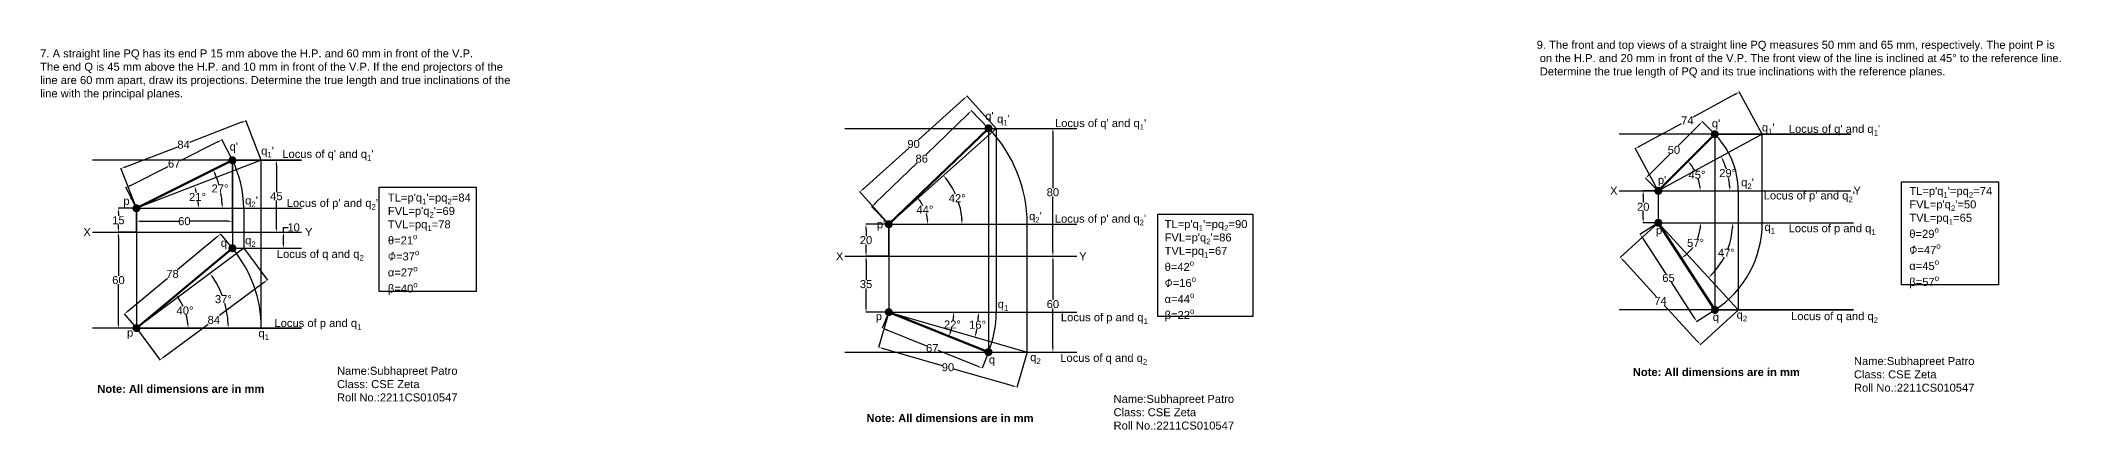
# Model space of a CAD drawing. Header units: millimetres. Extents: x 214 to 4834, y 182 to 516.
# Drawn here: x 2628 to 3890, y 247 to 491 of the extents above; entities that cross this region are included whole.
import ezdxf

# ---------------------------------------------------------------- set-up
doc = ezdxf.new("R2010")
doc.units = ezdxf.units.MM
doc.header["$MEASUREMENT"] = 0
doc.styles.get("Standard").update_dxf_attribs({"font": 'arial.ttf'})
doc.dimstyles.get("Standard").update_dxf_attribs({"dimtxt": 5, "dimasz": 3, "dimexe": 0.18, "dimexo": 0.0625, "dimgap": 0.09, "dimtad": 0, "dimtih": 1, "dimtoh": 1, "dimdec": 0, "dimzin": 0, "dimdsep": 46, "dimtxsty": 'Standard', "dimcen": 0.09, "dimadec": 0, "dimazin": 0, "dimtfac": 1, "dimtdec": 0, "dimtofl": 0, "dimtmove": 0, "dimatfit": 3, "dimfxl": 1, "dimtolj": 1, "dimtzin": 0, "dimarcsym": 0})

# ---------------------------------------------------------------- blocks, each defined once
blk = doc.blocks.new('*D52')
at = {"color": 0, "lineweight": -2, "transparency": 16777216}
for start, end in [(24.9677, 34.4746), (5.3201, 14.985)]:
    blk.add_arc((2687.5, 310.7), 32.3, start, end, dxfattribs=at)
at = {"color": 0, "transparency": 16777216}
for points in [[(2713.8, 328.7), (2714.6, 329.3), (2712.3, 331.4)], [(2720.2, 313.7), (2719.2, 313.7), (2719.8, 310.7)]]:
    blk.add_solid(points, dxfattribs=at)
at = {"layer": 'Defpoints', "color": 0, "transparency": 16777216}
for p in [(2747.5, 360.7), (2719, 318.1), (2660.1, 310.7), (2687.5, 310.7), (2790.7, 310.7)]:
    blk.add_point(p, dxfattribs=at)
at = {"color": 0, "transparency": 16777216, "insert": (2717.9, 321.7), "char_height": 5, "attachment_point": 5}
blk.add_mtext('\\A1;40°', dxfattribs=at)
blk = doc.blocks.new('*D53')
at = {"color": 0, "lineweight": -2, "transparency": 16777216}
for start, end in [(21.1534, 33.6948), (2.9973, 15.5837)]:
    blk.add_arc((2687.5, 310.7), 57.4, start, end, dxfattribs=at)
at = {"color": 0, "transparency": 16777216}
for points in [[(2734.8, 342.3), (2735.6, 342.8), (2733.5, 345)], [(2745.3, 313.7), (2744.3, 313.7), (2744.9, 310.7)]]:
    blk.add_solid(points, dxfattribs=at)
at = {"layer": 'Defpoints', "color": 0, "transparency": 16777216}
for p in [(2754.6, 360.7), (2743.6, 322.9), (2660.1, 310.7), (2687.5, 310.7), (2790.7, 310.7)]:
    blk.add_point(p, dxfattribs=at)
at = {"color": 0, "transparency": 16777216, "insert": (2741.9, 328.8), "char_height": 5, "attachment_point": 5}
blk.add_mtext('\\A1;37°', dxfattribs=at)
blk = doc.blocks.new('*D54')
at = {"color": 0, "lineweight": -2, "transparency": 16777216}
for p, q in [((2738.4, 427.3), (2714.8, 415.4)), ((2747.5, 415.8), (2741, 428.8)), ((2683.8, 400), (2707.4, 411.8)), ((2687.5, 385.8), (2681, 398.8))]:
    blk.add_line(p, q, dxfattribs=at)
at = {"color": 0, "transparency": 16777216}
for points in [[(2738.2, 427.7), (2738.6, 426.8), (2741.1, 428.6)], [(2683.5, 400.4), (2684, 399.5), (2681.1, 398.6)]]:
    blk.add_solid(points, dxfattribs=at)
at = {"layer": 'Defpoints', "color": 0, "transparency": 16777216}
for p in [(2741.1, 428.6), (2747.5, 415.7), (2687.5, 385.7)]:
    blk.add_point(p, dxfattribs=at)
at = {"color": 0, "transparency": 16777216, "insert": (2711.1, 413.6), "char_height": 5, "attachment_point": 5}
blk.add_mtext('\\A1;67', dxfattribs=at)
blk = doc.blocks.new('*D55')
at = {"color": 0, "lineweight": -2, "transparency": 16777216}
for p, q in [((2753.3, 439.5), (2720.7, 426.9)), ((2765.6, 415.8), (2756, 440.7)), ((2680.8, 411.6), (2713.4, 424.1)), ((2687.5, 385.8), (2677.9, 410.7))]:
    blk.add_line(p, q, dxfattribs=at)
at = {"color": 0, "transparency": 16777216}
for points in [[(2753.1, 439.9), (2753.5, 439), (2756.1, 440.5)], [(2680.6, 412.1), (2681, 411.2), (2678, 410.5)]]:
    blk.add_solid(points, dxfattribs=at)
at = {"layer": 'Defpoints', "color": 0, "transparency": 16777216}
for p in [(2756.1, 440.5), (2765.6, 415.7), (2687.5, 385.7)]:
    blk.add_point(p, dxfattribs=at)
at = {"color": 0, "transparency": 16777216, "insert": (2717, 425.5), "char_height": 5, "attachment_point": 5}
blk.add_mtext('\\A1;84', dxfattribs=at)
blk = doc.blocks.new('*D56')
at = {"color": 0, "lineweight": -2, "transparency": 16777216}
for p, q in [((2737.8, 367.7), (2713.3, 347.2)), ((2747.5, 360.8), (2740, 369.7)), ((2682.4, 321.5), (2706.9, 341.9)), ((2687.5, 310.8), (2680, 319.7))]:
    blk.add_line(p, q, dxfattribs=at)
at = {"color": 0, "transparency": 16777216}
for points in [[(2737.5, 368), (2738.1, 367.3), (2740.1, 369.6)], [(2682.1, 321.9), (2682.7, 321.1), (2680.1, 319.6)]]:
    blk.add_solid(points, dxfattribs=at)
at = {"layer": 'Defpoints', "color": 0, "transparency": 16777216}
for p in [(2740.1, 369.6), (2747.5, 360.7), (2687.5, 310.7)]:
    blk.add_point(p, dxfattribs=at)
at = {"color": 0, "transparency": 16777216, "insert": (2710.1, 344.6), "char_height": 5, "attachment_point": 5}
blk.add_mtext('\\A1;78', dxfattribs=at)
blk = doc.blocks.new('*D57')
at = {"color": 0, "lineweight": -2, "transparency": 16777216}
for p, q in [((2754.6, 360.7), (2769.5, 340.7)), ((2767, 339), (2739.4, 318.5)), ((2687.5, 310.7), (2702.4, 290.7)), ((2704.7, 292.7), (2732.3, 313.2))]:
    blk.add_line(p, q, dxfattribs=at)
at = {"color": 0, "transparency": 16777216}
for points in [[(2766.7, 339.4), (2767.3, 338.6), (2769.4, 340.8)], [(2704.4, 293.1), (2705, 292.3), (2702.3, 290.9)]]:
    blk.add_solid(points, dxfattribs=at)
at = {"layer": 'Defpoints', "color": 0, "transparency": 16777216}
for p in [(2754.6, 360.7), (2769.4, 340.8), (2687.5, 310.7)]:
    blk.add_point(p, dxfattribs=at)
at = {"color": 0, "transparency": 16777216, "insert": (2735.9, 315.8), "char_height": 5, "attachment_point": 5}
blk.add_mtext('\\A1;84', dxfattribs=at)
blk = doc.blocks.new('*D58')
at = {"color": 0, "lineweight": -2, "transparency": 16777216}
for p, q in [((2687.4, 370.7), (2676.1, 370.7)), ((2676.3, 367.7), (2676.3, 343.4)), ((2676.3, 313.7), (2676.3, 338.1)), ((2687.4, 310.7), (2676.1, 310.7))]:
    blk.add_line(p, q, dxfattribs=at)
at = {"color": 0, "transparency": 16777216}
for points in [[(2676.8, 367.7), (2675.8, 367.7), (2676.3, 370.7)], [(2676.8, 313.7), (2675.8, 313.7), (2676.3, 310.7)]]:
    blk.add_solid(points, dxfattribs=at)
at = {"layer": 'Defpoints', "color": 0, "transparency": 16777216}
for p in [(2676.3, 370.7), (2687.5, 370.7), (2687.5, 310.7)]:
    blk.add_point(p, dxfattribs=at)
at = {"color": 0, "transparency": 16777216, "insert": (2676.3, 340.7), "char_height": 5, "attachment_point": 5}
blk.add_mtext('\\A1;60', dxfattribs=at)
blk = doc.blocks.new('*D59')
at = {"color": 0, "lineweight": -2, "transparency": 16777216}
for p, q in [((2747.6, 415.7), (2775.2, 415.7)), ((2775, 412.7), (2775, 395.8)), ((2775, 373.7), (2775, 390.6)), ((2747.6, 370.7), (2775.2, 370.7))]:
    blk.add_line(p, q, dxfattribs=at)
at = {"color": 0, "transparency": 16777216}
for points in [[(2774.5, 412.7), (2775.5, 412.7), (2775, 415.7)], [(2774.5, 373.7), (2775.5, 373.7), (2775, 370.7)]]:
    blk.add_solid(points, dxfattribs=at)
at = {"layer": 'Defpoints', "color": 0, "transparency": 16777216}
for p in [(2747.5, 415.7), (2775, 415.7), (2747.5, 370.7)]:
    blk.add_point(p, dxfattribs=at)
at = {"color": 0, "transparency": 16777216, "insert": (2775, 393.2), "char_height": 5, "attachment_point": 5}
blk.add_mtext('\\A1;45', dxfattribs=at)
blk = doc.blocks.new('*D60')
at = {"color": 0, "lineweight": -2, "transparency": 16777216}
for p, q in [((3157.8, 320.6), (3153.7, 310.6)), ((3156.6, 309.6), (3181.2, 299.7)), ((3213.2, 286.8), (3188.6, 296.8)), ((3220, 295.6), (3216, 285.6))]:
    blk.add_line(p, q, dxfattribs=at)
at = {"color": 0, "transparency": 16777216}
for points in [[(3156.8, 310.1), (3156.4, 309.1), (3153.8, 310.7)], [(3213.4, 287.3), (3213.1, 286.4), (3216, 285.7)]]:
    blk.add_solid(points, dxfattribs=at)
at = {"layer": 'Defpoints', "color": 0, "transparency": 16777216}
for p in [(3157.8, 320.7), (3220, 295.7), (3216, 285.7)]:
    blk.add_point(p, dxfattribs=at)
at = {"color": 0, "transparency": 16777216, "insert": (3184.9, 298.2), "char_height": 5, "attachment_point": 5}
blk.add_mtext('\\A1;67', dxfattribs=at)
blk = doc.blocks.new('*D61')
at = {"color": 0, "lineweight": -2, "transparency": 16777216}
for p, q in [((3157.8, 320.6), (3151.4, 298.5)), ((3154.3, 297.9), (3191, 287.3)), ((3244.2, 295.6), (3237.8, 273.5)), ((3235, 274.5), (3198.3, 285.1))]:
    blk.add_line(p, q, dxfattribs=at)
at = {"color": 0, "transparency": 16777216}
for points in [[(3154.4, 298.3), (3154.2, 297.4), (3151.4, 298.7)], [(3235.1, 275), (3234.9, 274.1), (3237.9, 273.7)]]:
    blk.add_solid(points, dxfattribs=at)
at = {"layer": 'Defpoints', "color": 0, "transparency": 16777216}
for p in [(3157.8, 320.7), (3244.2, 295.7), (3237.9, 273.7)]:
    blk.add_point(p, dxfattribs=at)
at = {"color": 0, "transparency": 16777216, "insert": (3194.7, 286.2), "char_height": 5, "attachment_point": 5}
blk.add_mtext('\\A1;90', dxfattribs=at)
blk = doc.blocks.new('*D62')
at = {"color": 0, "lineweight": -2, "transparency": 16777216}
for p, q in [((3157.7, 375.7), (3143.3, 375.7)), ((3143.5, 372.7), (3143.5, 368.3)), ((3157.7, 355.7), (3143.3, 355.7)), ((3143.5, 358.7), (3143.5, 363))]:
    blk.add_line(p, q, dxfattribs=at)
at = {"color": 0, "transparency": 16777216}
for points in [[(3143, 372.7), (3144, 372.7), (3143.5, 375.7)], [(3143, 358.7), (3144, 358.7), (3143.5, 355.7)]]:
    blk.add_solid(points, dxfattribs=at)
at = {"layer": 'Defpoints', "color": 0, "transparency": 16777216}
for p in [(3157.8, 375.7), (3143.5, 355.7), (3157.8, 355.7)]:
    blk.add_point(p, dxfattribs=at)
at = {"color": 0, "transparency": 16777216, "insert": (3143.5, 365.7), "char_height": 5, "attachment_point": 5}
blk.add_mtext('\\A1;20', dxfattribs=at)
blk = doc.blocks.new('*D63')
at = {"color": 0, "lineweight": -2, "transparency": 16777216}
for p, q in [((3157.7, 355.7), (3143.3, 355.7)), ((3143.5, 352.7), (3143.5, 340.8)), ((3143.5, 323.7), (3143.5, 335.5)), ((3157.7, 320.7), (3143.3, 320.7))]:
    blk.add_line(p, q, dxfattribs=at)
at = {"color": 0, "transparency": 16777216}
for points in [[(3143, 352.7), (3144, 352.7), (3143.5, 355.7)], [(3143, 323.7), (3144, 323.7), (3143.5, 320.7)]]:
    blk.add_solid(points, dxfattribs=at)
at = {"layer": 'Defpoints', "color": 0, "transparency": 16777216}
for p in [(3157.8, 355.7), (3143.5, 320.7), (3157.8, 320.7)]:
    blk.add_point(p, dxfattribs=at)
at = {"color": 0, "transparency": 16777216, "insert": (3143.5, 338.2), "char_height": 5, "attachment_point": 5}
blk.add_mtext('\\A1;35', dxfattribs=at)
blk = doc.blocks.new('*D64')
at = {"color": 0, "lineweight": -2, "transparency": 16777216}
for p, q in [((3224.9, 435.7), (3260.5, 435.7)), ((3260.3, 432.7), (3260.3, 398.3)), ((3260.3, 358.7), (3260.3, 393)), ((3224.9, 355.7), (3260.5, 355.7))]:
    blk.add_line(p, q, dxfattribs=at)
at = {"color": 0, "transparency": 16777216}
for points in [[(3259.8, 432.7), (3260.8, 432.7), (3260.3, 435.7)], [(3259.8, 358.7), (3260.8, 358.7), (3260.3, 355.7)]]:
    blk.add_solid(points, dxfattribs=at)
at = {"layer": 'Defpoints', "color": 0, "transparency": 16777216}
for p in [(3224.9, 435.7), (3224.9, 355.7), (3260.3, 355.7)]:
    blk.add_point(p, dxfattribs=at)
at = {"color": 0, "transparency": 16777216, "insert": (3260.3, 395.7), "char_height": 5, "attachment_point": 5}
blk.add_mtext('\\A1;80', dxfattribs=at)
blk = doc.blocks.new('*D65')
at = {"color": 0, "lineweight": -2, "transparency": 16777216}
for p, q in [((3224.9, 355.7), (3260.5, 355.7)), ((3260.3, 352.7), (3260.3, 328.3)), ((3260.3, 298.7), (3260.3, 323)), ((3224.9, 295.7), (3260.5, 295.7))]:
    blk.add_line(p, q, dxfattribs=at)
at = {"color": 0, "transparency": 16777216}
for points in [[(3259.8, 352.7), (3260.8, 352.7), (3260.3, 355.7)], [(3259.8, 298.7), (3260.8, 298.7), (3260.3, 295.7)]]:
    blk.add_solid(points, dxfattribs=at)
at = {"layer": 'Defpoints', "color": 0, "transparency": 16777216}
for p in [(3224.9, 355.7), (3224.9, 295.7), (3260.3, 295.7)]:
    blk.add_point(p, dxfattribs=at)
at = {"color": 0, "transparency": 16777216, "insert": (3260.3, 325.7), "char_height": 5, "attachment_point": 5}
blk.add_mtext('\\A1;60', dxfattribs=at)
blk = doc.blocks.new('*D66')
at = {"color": 0, "lineweight": -2, "transparency": 16777216}
for start, end in [(28.7447, 36.8575), (7.0884, 15.5113)]:
    blk.add_arc((3157.8, 375.7), 24.3, start, end, dxfattribs=at)
at = {"color": 0, "transparency": 16777216}
for points in [[(3176.8, 389.9), (3177.6, 390.6), (3175.3, 392.5)], [(3182.4, 378.7), (3181.4, 378.6), (3182, 375.7)]]:
    blk.add_solid(points, dxfattribs=at)
at = {"layer": 'Defpoints', "color": 0, "transparency": 16777216}
for p in [(3220, 435.7), (3181.3, 381.8), (3157.8, 375.7), (3157.8, 375.7), (3275.2, 375.7)]:
    blk.add_point(p, dxfattribs=at)
at = {"color": 0, "transparency": 16777216, "insert": (3180.3, 384.8), "char_height": 5, "attachment_point": 5}
blk.add_mtext('\\A1;44°', dxfattribs=at)
blk = doc.blocks.new('*D67')
at = {"color": 0, "lineweight": -2, "transparency": 16777216}
for start, end in [(24.4374, 38.0499), (3.7605, 17.4543)]:
    blk.add_arc((3157.8, 375.7), 45.7, start, end, dxfattribs=at)
at = {"color": 0, "transparency": 16777216}
for points in [[(3193.4, 403.5), (3194.2, 404.2), (3191.9, 406.2)], [(3203.9, 378.7), (3202.9, 378.7), (3203.5, 375.7)]]:
    blk.add_solid(points, dxfattribs=at)
at = {"layer": 'Defpoints', "color": 0, "transparency": 16777216}
for p in [(3224.9, 435.7), (3202.2, 386.7), (3157.8, 375.7), (3157.8, 375.7), (3275.2, 375.7)]:
    blk.add_point(p, dxfattribs=at)
at = {"color": 0, "transparency": 16777216, "insert": (3200.5, 392), "char_height": 5, "attachment_point": 5}
blk.add_mtext('\\A1;42°', dxfattribs=at)
blk = doc.blocks.new('*D68')
at = {"color": 0, "lineweight": -2, "transparency": 16777216}
for start, end in [(352.7853, 355.7551), (342.3641, 345.2863)]:
    blk.add_arc((3157.8, 320.7), 40.5, start, end, dxfattribs=at)
at = {"color": 0, "transparency": 16777216}
for points in [[(3197.7, 317.7), (3198.7, 317.7), (3198.3, 320.7)], [(3196.8, 308.2), (3195.9, 308.6), (3195.4, 305.6)]]:
    blk.add_solid(points, dxfattribs=at)
at = {"layer": 'Defpoints', "color": 0, "transparency": 16777216}
for p in [(3157.8, 320.7), (3157.8, 320.7), (3275.2, 320.7), (3197, 310.5), (3220, 295.7)]:
    blk.add_point(p, dxfattribs=at)
at = {"color": 0, "transparency": 16777216, "insert": (3197.5, 313), "char_height": 5, "attachment_point": 5}
blk.add_mtext('\\A1;22°', dxfattribs=at)
blk = doc.blocks.new('*D69')
at = {"color": 0, "lineweight": -2, "transparency": 16777216}
for start, end in [(354.6599, 356.9293), (346.9431, 349.194)]:
    blk.add_arc((3157.8, 320.7), 56, start, end, dxfattribs=at)
at = {"color": 0, "transparency": 16777216}
for points in [[(3213.2, 317.7), (3214.2, 317.7), (3213.8, 320.7)], [(3212.8, 307.9), (3211.8, 308.2), (3211.6, 305.1)]]:
    blk.add_solid(points, dxfattribs=at)
at = {"layer": 'Defpoints', "color": 0, "transparency": 16777216}
for p in [(3157.8, 320.7), (3157.8, 320.7), (3275.2, 320.7), (3212.8, 310.2), (3244.2, 295.7)]:
    blk.add_point(p, dxfattribs=at)
at = {"color": 0, "transparency": 16777216, "insert": (3213.2, 312.8), "char_height": 5, "attachment_point": 5}
blk.add_mtext('\\A1;16°', dxfattribs=at)
blk = doc.blocks.new('*D70')
at = {"color": 0, "lineweight": -2, "transparency": 16777216}
for p, q in [((3664, 437.7), (3651.1, 424.8)), ((3673.9, 432), (3666, 440)), ((3632.9, 406.6), (3645.8, 419.5)), ((3638.6, 396.7), (3630.6, 404.6))]:
    blk.add_line(p, q, dxfattribs=at)
at = {"color": 0, "transparency": 16777216}
for points in [[(3663.6, 438.1), (3664.3, 437.4), (3666.1, 439.9)], [(3632.5, 407), (3633.2, 406.3), (3630.8, 404.5)]]:
    blk.add_solid(points, dxfattribs=at)
at = {"layer": 'Defpoints', "color": 0, "transparency": 16777216}
for p in [(3666.1, 439.9), (3674, 432), (3638.6, 396.6)]:
    blk.add_point(p, dxfattribs=at)
at = {"color": 0, "transparency": 16777216, "insert": (3648.4, 422.2), "char_height": 5, "attachment_point": 5}
blk.add_mtext('\\A1;50', dxfattribs=at)
blk = doc.blocks.new('*D71')
at = {"color": 0, "lineweight": -2, "transparency": 16777216}
for p, q in [((3686.6, 457), (3660.4, 442.7)), ((3703.6, 432), (3689.2, 458.6)), ((3626.9, 424.5), (3653.1, 438.7)), ((3638.6, 396.7), (3624.2, 423.2))]:
    blk.add_line(p, q, dxfattribs=at)
at = {"color": 0, "transparency": 16777216}
for points in [[(3686.4, 457.4), (3686.9, 456.5), (3689.3, 458.4)], [(3626.7, 424.9), (3627.1, 424), (3624.3, 423)]]:
    blk.add_solid(points, dxfattribs=at)
at = {"layer": 'Defpoints', "color": 0, "transparency": 16777216}
for p in [(3689.3, 458.4), (3703.6, 432), (3638.6, 396.6)]:
    blk.add_point(p, dxfattribs=at)
at = {"color": 0, "transparency": 16777216, "insert": (3656.8, 440.7), "char_height": 5, "attachment_point": 5}
blk.add_mtext('\\A1;74', dxfattribs=at)
blk = doc.blocks.new('*D72')
at = {"color": 0, "lineweight": -2, "transparency": 16777216}
for p, q in [((3638.6, 376.6), (3627.2, 369.2)), ((3629, 366.8), (3643.3, 344.7)), ((3661.1, 317.3), (3646.8, 339.4)), ((3673.9, 322), (3662.6, 314.7))]:
    blk.add_line(p, q, dxfattribs=at)
at = {"color": 0, "transparency": 16777216}
for points in [[(3629.4, 367.1), (3628.6, 366.5), (3627.4, 369.3)], [(3661.5, 317.6), (3660.7, 317), (3662.7, 314.8)]]:
    blk.add_solid(points, dxfattribs=at)
at = {"layer": 'Defpoints', "color": 0, "transparency": 16777216}
for p in [(3638.6, 376.6), (3674, 322.1), (3662.7, 314.8)]:
    blk.add_point(p, dxfattribs=at)
at = {"color": 0, "transparency": 16777216, "insert": (3645, 342.1), "char_height": 5, "attachment_point": 5}
blk.add_mtext('\\A1;65', dxfattribs=at)
blk = doc.blocks.new('*D73')
at = {"color": 0, "lineweight": -2, "transparency": 16777216}
for p, q in [((3638.6, 376.6), (3614.9, 354.8)), ((3617, 352.7), (3637.6, 330.3)), ((3663, 302.6), (3642.4, 325.1)), ((3688.6, 322), (3664.9, 300.3))]:
    blk.add_line(p, q, dxfattribs=at)
at = {"color": 0, "transparency": 16777216}
for points in [[(3617.4, 353.1), (3616.6, 352.4), (3615, 354.9)], [(3663.3, 303), (3662.6, 302.3), (3665, 300.4)]]:
    blk.add_solid(points, dxfattribs=at)
at = {"layer": 'Defpoints', "color": 0, "transparency": 16777216}
for p in [(3638.6, 376.6), (3688.6, 322.1), (3665, 300.4)]:
    blk.add_point(p, dxfattribs=at)
at = {"color": 0, "transparency": 16777216, "insert": (3640, 327.7), "char_height": 5, "attachment_point": 5}
blk.add_mtext('\\A1;74', dxfattribs=at)
blk = doc.blocks.new('*D74')
at = {"color": 0, "lineweight": -2, "transparency": 16777216}
for p, q in [((3638.6, 396.6), (3629, 396.6)), ((3629.2, 393.6), (3629.2, 389.3)), ((3629.2, 379.6), (3629.2, 384)), ((3638.6, 376.6), (3629, 376.6))]:
    blk.add_line(p, q, dxfattribs=at)
at = {"color": 0, "transparency": 16777216}
for points in [[(3628.7, 393.6), (3629.7, 393.6), (3629.2, 396.6)], [(3628.7, 379.6), (3629.7, 379.6), (3629.2, 376.6)]]:
    blk.add_solid(points, dxfattribs=at)
at = {"layer": 'Defpoints', "color": 0, "transparency": 16777216}
for p in [(3638.6, 396.6), (3629.2, 376.6), (3638.6, 376.6)]:
    blk.add_point(p, dxfattribs=at)
at = {"color": 0, "transparency": 16777216, "insert": (3629.2, 386.6), "char_height": 5, "attachment_point": 5}
blk.add_mtext('\\A1;20', dxfattribs=at)
blk = doc.blocks.new('*D75')
at = {"color": 0, "lineweight": -2, "transparency": 16777216}
for start, end in [(28.9109, 38.4173), (6.5827, 16.3747)]:
    blk.add_arc((3638.6, 396.6), 26.1, start, end, dxfattribs=at)
at = {"color": 0, "transparency": 16777216}
for points in [[(3658.7, 412.5), (3659.5, 413.2), (3657.1, 415.1)], [(3665.1, 399.7), (3664.1, 399.6), (3664.8, 396.6)]]:
    blk.add_solid(points, dxfattribs=at)
at = {"layer": 'Defpoints', "color": 0, "transparency": 16777216}
for p in [(3674, 432), (3614.2, 396.6), (3638.6, 396.6), (3663.9, 403.4), (3759, 396.6)]:
    blk.add_point(p, dxfattribs=at)
at = {"color": 0, "transparency": 16777216, "insert": (3662.8, 406.6), "char_height": 5, "attachment_point": 5}
blk.add_mtext('\\A1;45°', dxfattribs=at)
blk = doc.blocks.new('*D76')
at = {"color": 0, "lineweight": -2, "transparency": 16777216}
for start, end in [(17.7932, 24.7008), (3.8422, 10.8041)]:
    blk.add_arc((3638.6, 396.6), 44.7, start, end, dxfattribs=at)
at = {"color": 0, "transparency": 16777216}
for points in [[(3678.8, 415.1), (3679.7, 415.5), (3677.9, 418)], [(3683.8, 399.6), (3682.8, 399.6), (3683.4, 396.6)]]:
    blk.add_solid(points, dxfattribs=at)
at = {"layer": 'Defpoints', "color": 0, "transparency": 16777216}
for p in [(3703.6, 432), (3682.8, 404), (3614.2, 396.6), (3638.6, 396.6), (3759, 396.6)]:
    blk.add_point(p, dxfattribs=at)
at = {"color": 0, "transparency": 16777216, "insert": (3682, 407.7), "char_height": 5, "attachment_point": 5}
blk.add_mtext('\\A1;29°', dxfattribs=at)
blk = doc.blocks.new('*D77')
at = {"color": 0, "lineweight": -2, "transparency": 16777216}
for start, end in [(337.7895, 353.4987), (309.4527, 324.7566)]:
    blk.add_arc((3638.6, 376.6), 26.5, start, end, dxfattribs=at)
at = {"color": 0, "transparency": 16777216}
for points in [[(3664.4, 373.7), (3665.4, 373.6), (3665.1, 376.6)], [(3655.7, 355.8), (3655.1, 356.6), (3653, 354.4)]]:
    blk.add_solid(points, dxfattribs=at)
at = {"layer": 'Defpoints', "color": 0, "transparency": 16777216}
for p in [(3638.6, 376.6), (3638.6, 376.6), (3760.6, 376.6), (3659.5, 360.3), (3674, 322.1)]:
    blk.add_point(p, dxfattribs=at)
at = {"color": 0, "transparency": 16777216, "insert": (3661.9, 364), "char_height": 5, "attachment_point": 5}
blk.add_mtext('\\A1;57°', dxfattribs=at)
blk = doc.blocks.new('*D78')
at = {"color": 0, "lineweight": -2, "transparency": 16777216}
for start, end in [(339.6975, 356.3042), (316.2073, 332.7203)]:
    blk.add_arc((3638.6, 376.6), 46.5, start, end, dxfattribs=at)
at = {"color": 0, "transparency": 16777216}
for points in [[(3684.6, 373.6), (3685.6, 373.6), (3685.2, 376.6)], [(3672.6, 344.1), (3671.9, 344.8), (3670.1, 342.3)]]:
    blk.add_solid(points, dxfattribs=at)
at = {"layer": 'Defpoints', "color": 0, "transparency": 16777216}
for p in [(3638.6, 376.6), (3638.6, 376.6), (3760.6, 376.6), (3678.2, 352.2), (3688.6, 322.1)]:
    blk.add_point(p, dxfattribs=at)
at = {"color": 0, "transparency": 16777216, "insert": (3681.2, 357.9), "char_height": 5, "attachment_point": 5}
blk.add_mtext('\\A1;47°', dxfattribs=at)
blk = doc.blocks.new('*D79')
at = {"color": 0, "lineweight": -2, "transparency": 16777216}
for p, q in [((3207.2, 444.6), (3181, 419.4)), ((3220, 435.7), (3209.3, 446.8)), ((3149.3, 388.8), (3175.5, 414.1)), ((3157.7, 375.7), (3147, 386.8))]:
    blk.add_line(p, q, dxfattribs=at)
at = {"color": 0, "transparency": 16777216}
for points in [[(3206.9, 445), (3207.6, 444.3), (3209.4, 446.7)], [(3149, 389.2), (3149.7, 388.4), (3147.1, 386.7)]]:
    blk.add_solid(points, dxfattribs=at)
at = {"layer": 'Defpoints', "color": 0, "transparency": 16777216}
for p in [(3209.4, 446.7), (3220, 435.7), (3157.8, 375.7)]:
    blk.add_point(p, dxfattribs=at)
at = {"color": 0, "transparency": 16777216, "insert": (3178.3, 416.7), "char_height": 5, "attachment_point": 5}
blk.add_mtext('\\A1;86', dxfattribs=at)
blk = doc.blocks.new('*D80')
at = {"color": 0, "lineweight": -2, "transparency": 16777216}
for p, q in [((3224.8, 435.7), (3206.6, 456.1)), ((3204.5, 453.9), (3176.2, 428.6)), ((3141.9, 397.9), (3170.3, 423.3)), ((3157.7, 375.7), (3139.5, 396.1))]:
    blk.add_line(p, q, dxfattribs=at)
at = {"color": 0, "transparency": 16777216}
for points in [[(3204.2, 454.3), (3204.8, 453.6), (3206.7, 455.9)], [(3141.6, 398.3), (3142.2, 397.6), (3139.7, 395.9)]]:
    blk.add_solid(points, dxfattribs=at)
at = {"layer": 'Defpoints', "color": 0, "transparency": 16777216}
for p in [(3206.7, 455.9), (3224.9, 435.7), (3157.8, 375.7)]:
    blk.add_point(p, dxfattribs=at)
at = {"color": 0, "transparency": 16777216, "insert": (3173.2, 425.9), "char_height": 5, "attachment_point": 5}
blk.add_mtext('\\A1;90', dxfattribs=at)
blk = doc.blocks.new('*D109')
at = {"color": 0, "lineweight": -2, "transparency": 16777216}
for start, end in [(14.4309, 16.5761), (4.4269, 6.6215)]:
    blk.add_arc((2687.5, 385.7), 38.8, start, end, dxfattribs=at)
at = {"color": 0, "transparency": 16777216}
for points in [[(2724.3, 396.6), (2725.2, 397), (2723.8, 399.6)], [(2726.7, 388.7), (2725.7, 388.7), (2726.3, 385.7)]]:
    blk.add_solid(points, dxfattribs=at)
at = {"layer": 'Defpoints', "color": 0, "transparency": 16777216}
for p in [(2765.6, 415.7), (2687.5, 385.7), (2687.5, 385.7), (2726.1, 390.5), (2790.7, 385.7)]:
    blk.add_point(p, dxfattribs=at)
at = {"color": 0, "transparency": 16777216, "insert": (2725.7, 392.8), "char_height": 5, "attachment_point": 5}
blk.add_mtext('\\A1;21°', dxfattribs=at)
blk = doc.blocks.new('*D110')
at = {"color": 0, "lineweight": -2, "transparency": 16777216}
for start, end in [(16.1441, 23.3487), (3.2016, 10.4398)]:
    blk.add_arc((2687.5, 385.7), 53.7, start, end, dxfattribs=at)
at = {"color": 0, "transparency": 16777216}
for points in [[(2736.4, 406.8), (2737.3, 407.2), (2735.5, 409.7)], [(2741.6, 388.7), (2740.6, 388.7), (2741.2, 385.7)]]:
    blk.add_solid(points, dxfattribs=at)
at = {"layer": 'Defpoints', "color": 0, "transparency": 16777216}
for p in [(2747.5, 415.7), (2740.6, 394), (2687.5, 385.7), (2687.5, 385.7), (2790.7, 385.7)]:
    blk.add_point(p, dxfattribs=at)
at = {"color": 0, "transparency": 16777216, "insert": (2739.8, 398.1), "char_height": 5, "attachment_point": 5}
blk.add_mtext('\\A1;27°', dxfattribs=at)
blk = doc.blocks.new('*D121')
at = {"color": 0, "lineweight": -2, "transparency": 16777216}
for p, q in [((2687.4, 385.7), (2676.1, 385.7)), ((2676.3, 382.7), (2676.3, 380.9)), ((2687.4, 370.7), (2676.1, 370.7)), ((2676.3, 373.7), (2676.3, 375.6))]:
    blk.add_line(p, q, dxfattribs=at)
at = {"color": 0, "transparency": 16777216}
for points in [[(2675.8, 382.7), (2676.8, 382.7), (2676.3, 385.7)], [(2675.8, 373.7), (2676.8, 373.7), (2676.3, 370.7)]]:
    blk.add_solid(points, dxfattribs=at)
at = {"layer": 'Defpoints', "color": 0, "transparency": 16777216}
for p in [(2687.5, 385.7), (2676.3, 370.7), (2687.5, 370.7)]:
    blk.add_point(p, dxfattribs=at)
at = {"color": 0, "transparency": 16777216, "insert": (2676.3, 378.2), "char_height": 5, "attachment_point": 5}
blk.add_mtext('\\A1;15', dxfattribs=at)
blk = doc.blocks.new('*D123')
at = {"color": 0, "lineweight": -2, "transparency": 16777216}
for p, q in [((2769.2, 370.7), (2779.6, 370.7)), ((2779.4, 370.7), (2779.4, 373.7)), ((2779.4, 373.7), (2782.4, 373.7)), ((2779.4, 363.7), (2779.4, 367.7)), ((2769.2, 360.7), (2779.6, 360.7))]:
    blk.add_line(p, q, dxfattribs=at)
at = {"color": 0, "transparency": 16777216}
for points in [[(2778.9, 367.7), (2779.9, 367.7), (2779.4, 370.7)], [(2778.9, 363.7), (2779.9, 363.7), (2779.4, 360.7)]]:
    blk.add_solid(points, dxfattribs=at)
at = {"layer": 'Defpoints', "color": 0, "transparency": 16777216}
for p in [(2769.1, 370.7), (2779.4, 370.7), (2769.1, 360.7)]:
    blk.add_point(p, dxfattribs=at)
at = {"color": 0, "transparency": 16777216, "insert": (2785.8, 373.7), "char_height": 5, "attachment_point": 5}
blk.add_mtext('\\A1;10', dxfattribs=at)
blk = doc.blocks.new('*D124')
at = {"color": 0, "lineweight": -2, "transparency": 16777216}
for p, q in [((2687.5, 370.8), (2687.5, 377.7)), ((2690.5, 377.6), (2713.8, 377.6)), ((2744.5, 377.6), (2721.2, 377.6)), ((2747.5, 370.8), (2747.5, 377.7))]:
    blk.add_line(p, q, dxfattribs=at)
at = {"color": 0, "transparency": 16777216}
for points in [[(2690.5, 378.1), (2690.5, 377.1), (2687.5, 377.6)], [(2744.5, 378.1), (2744.5, 377.1), (2747.5, 377.6)]]:
    blk.add_solid(points, dxfattribs=at)
at = {"layer": 'Defpoints', "color": 0, "transparency": 16777216}
for p in [(2687.5, 370.7), (2747.5, 377.6), (2747.5, 370.7)]:
    blk.add_point(p, dxfattribs=at)
at = {"color": 0, "transparency": 16777216, "insert": (2717.5, 377.6), "char_height": 5, "attachment_point": 5}
blk.add_mtext('\\A1;60', dxfattribs=at)

msp = doc.modelspace()

# ---------------------------------------------------------------- linework, layer by layer
for p, q in [((3130.3, 435.7), (3275.2, 435.7)), ((3157.8, 375.7), (3224.9, 435.7)), ((3220, 435.7), (3220, 295.7)), ((3224.9, 435.7), (3224.9, 320.7)), ((3759, 432), (3614.2, 432)), ((3703.6, 432), (3638.6, 396.6)), ((3674, 432), (3759, 432)), ((3674, 432), (3674, 322.1)), ((3703.6, 376.6), (3703.6, 432)), ((2790.7, 415.7), (2660.1, 415.7)), ((2765.6, 415.7), (2687.5, 385.7)), ((2747.5, 370.7), (2747.5, 415.7)), ((2747.5, 415.7), (2747.5, 360.7)), ((2747.5, 415.7), (2790.7, 415.7)), ((2765.6, 310.7), (2765.6, 415.7)), ((3614.2, 396.6), (3759, 396.6)), ((3638.6, 396.6), (3638.6, 376.6)), ((3688.6, 396.6), (3688.6, 322.1)), ((2687.5, 370.7), (2687.5, 385.7)), ((2687.5, 385.7), (2687.5, 310.7)), ((2687.5, 385.7), (2790.7, 385.7)), ((2754.6, 385.7), (2754.6, 360.7)), ((2660.1, 370.7), (2790.7, 370.7)), ((2687.5, 370.7), (2747.5, 370.7)), ((3157.8, 355.7), (3157.8, 375.7)), ((3157.8, 375.7), (3157.8, 320.7)), ((3157.8, 375.7), (3275.2, 375.7)), ((3244.2, 295.7), (3244.2, 375.7)), ((3638.6, 376.6), (3760.6, 376.6)), ((3638.6, 376.6), (3688.6, 322.1)), ((2754.6, 360.7), (2687.5, 310.7)), ((2747.5, 360.7), (2790.7, 360.7)), ((3130.3, 355.7), (3275.2, 355.7)), ((3157.8, 320.7), (3275.2, 320.7)), ((3157.8, 320.7), (3244.2, 295.7)), ((3760.6, 322.1), (3614.2, 322.1)), ((3674, 322.1), (3760.6, 322.1)), ((2790.7, 310.7), (2660.1, 310.7)), ((2687.5, 310.7), (2790.7, 310.7)), ((3130.3, 295.7), (3275.2, 295.7))]:
    msp.add_line(p, q)
at = {"lineweight": 53}
for p, q in [((3157.8, 375.7), (3220, 435.7)), ((3638.6, 396.6), (3674, 432)), ((2687.5, 385.7), (2747.5, 415.7)), ((3638.6, 376.6), (3674, 322.1)), ((2747.5, 360.7), (2687.5, 310.7)), ((3157.8, 320.7), (3220, 295.7))]:
    msp.add_line(p, q, dxfattribs=at)
at = {"const_width": 2.5}
for points in [[(3218.8, 435.7, 1), (3221.3, 435.7, 1)], [(3672.7, 432, 1), (3675.2, 432, 1)], [(2746.3, 415.7, 1), (2748.8, 415.7, 1)], [(3637.4, 396.6, 1), (3639.9, 396.6, 1)], [(2686.3, 385.7, 1), (2688.8, 385.7, 1)], [(3637.4, 376.6, 1), (3639.9, 376.6, 1)], [(3156.5, 375.7, 1), (3159, 375.7, 1)], [(2746.3, 360.7, 1), (2748.8, 360.7, 1)], [(3156.5, 320.7, 1), (3159, 320.7, 1)], [(3672.7, 322.1, 1), (3675.2, 322.1, 1)], [(2686.3, 310.7, 1), (2688.8, 310.7, 1)], [(3218.8, 295.7, 1), (3221.3, 295.7, 1)]]:
    msp.add_lwpolyline(points, format="xyb", close=True, dxfattribs=at)
for points in [[(2839.2, 398.8), (2899.9, 398.8), (2899.9, 333.7), (2839.2, 333.7)], [(3790.7, 402.3), (3851.3, 402.3), (3851.3, 337.8), (3790.7, 337.8)], [(3325.9, 382), (3385.3, 382), (3385.3, 318), (3325.9, 318)]]:
    msp.add_lwpolyline(points, close=True)
for centre, radius, start, end in [((3157.8, 375.7), 86.5, 0, 43.9458), ((3638.6, 396.6), 50, 0, 46.4324), ((3638.6, 376.6), 65, 56.5155, 57.5664), ((2687.5, 385.7), 67.1, 0, 26.5503), ((2687.5, 310.7), 78.1, 50.1869, 50.2053), ((3638.6, 376.6), 65, 302.9515, 0), ((2687.5, 310.7), 78.1, 0, 39.7947), ((3157.8, 320.7), 67.1, 31.4312, 31.4497), ((3157.8, 320.7), 67.1, 338.1191, 0), ((3157.8, 375.7), 86.5, 320.1018, 320.8859)]:
    msp.add_arc(centre, radius, start, end)

# ---------------------------------------------------------------- texts
at = {"char_height": 5, "attachment_point": 1}
for s, width, heights, insert in [('7. A straight line PQ has its end P 15 mm above the H.P. and 60 mm in front of the V.P. \\PThe end Q is 45 mm above the H.P. and 10 mm in front of the V.P. If the end projectors of the line are 60 mm apart, draw its projections. Determine the true length and true inclinations of the line with the principal planes.', 298.255, [0], (2627.4, 485.1)), ('9. The front and top views of a straight line PQ measures 50 mm and 65 mm, respectively. The point P is\\P on the H.P. and 20 mm in front of the V.P. The front view of the line is inclined at 45° to the reference line.\\P Determine the true length of PQ and its true inclinations with the reference planes.', 330.606, [0], (3562.6, 490.5)), ("q'", 10.889, [6.39], (3218, 446)), ("\\A1;q{\\H0.7x;\\S^ 1;}'", 13.105, [0], (3225.4, 444.2)), ("\\A1;Locus of q' and q{\\H0.7x;\\S^ 1;}'", 66.241, [0], (3261.6, 441.5)), ("q'", 10.889, [6.39], (3672.1, 441.3)), ("\\A1;q{\\H0.7x;\\S^ 1;}'", 13.105, [0], (3703.4, 438.8)), ("\\A1;Locus of q' and q{\\H0.7x;\\S^ 1;}'", 66.241, [0], (3720.2, 437.9)), ("q'", 10.889, [6.39], (2745.8, 426.8)), ("\\A1;q{\\H0.7x;\\S^ 1;}'", 13.105, [0], (2765.5, 424.2)), ("\\A1;Locus of q' and q{\\H0.7x;\\S^ 1;}'", 55.563, [0], (2778.7, 422.2)), ("p'", 10.889, [0], (3638.4, 405.9)), ("\\A1;q{\\H0.7x;\\S^ 2;}'", 13.105, [0], (3690.4, 404.4)), ("p'", 10.889, [0], (2679.4, 392.8)), ("\\A1;q{\\H0.7x;\\S^ 2;}'", 13.105, [0], (2755.5, 393.1)), ("\\A1;Locus of p' and q{\\H0.7x;\\S^ 2;}'", 56.532, [0], (2781.5, 391.5)), ("\\A1;TL=p'q{\\H0.7x;\\S^ 1;}'=pq{\\H0.7x;\\S^ 2;}=84\\PFVL=p'q{\\H0.7x;\\S^ 2;}'=69\\PTVL=pq{\\H0.7x;\\S^ 1;}=78\\Pθ=21{\\H0.7x;\\So^ ;}\\P{\\fISOCPEUR|b0|i0|c0|p34;Φ\\f@Arial Unicode MS|b0|i0|c0|p34;=37\\H0.7x;\\So^ ;\\H1.42857x;\\Pα=27\\H0.7x;\\So^ ;\\H1.42857x;\\Pβ=40\\H0.7x;\\So^ ;}", 82.831, [0], (2844.7, 394.9)), ('X', 12.523, [0], (3608.5, 399.2)), ("\\A1;Locus of p' and q{\\H0.7x;\\S^ 2;}'", 61.817, [0], (3704.5, 396.2)), ('Y', 12.523, [0], (3760.6, 399.2)), ("\\A1;TL=p'q{\\H0.7x;\\S^ 1;}'=pq{\\H0.7x;\\S^ 2;}=74\\PFVL=p'q{\\H0.7x;\\S^ 2;}'=50\\PTVL=pq{\\H0.7x;\\S^ 1;}=65\\Pθ=29{\\H0.7x;\\So^ ;}\\P{\\fISOCPEUR|b0|i0|c0|p34;Φ\\f@Arial Unicode MS|b0|i0|c0|p34;=47\\H0.7x;\\So^ ;\\H1.42857x;\\Pα=45\\H0.7x;\\So^ ;\\H1.42857x;\\Pβ=57\\H0.7x;\\So^ ;}", 82.831, [0], (3795.5, 399)), ("\\A1;q{\\H0.7x;\\S^ 2;}'", 13.105, [0], (3245.4, 383.3)), ("\\A1;Locus of p' and q{\\H0.7x;\\S^ 2;}'", 61.817, [0], (3261.5, 381.7)), ('X', 12.523, [0], (2654.4, 373.3)), ('\\A1;q{\\H0.7x;\\S^ 2;}', 13.105, [0], (2755.5, 368.1)), ('Y', 12.523, [0], (2792.9, 373.3)), ("p'", 10.889, [0], (3150.3, 378.2)), ("\\A1;TL=p'q{\\H0.7x;\\S^ 1;}'=pq{\\H0.7x;\\S^ 2;}=90\\PFVL=p'q{\\H0.7x;\\S^ 2;}'=86\\PTVL=pq{\\H0.7x;\\S^ 1;}=67\\Pθ=42{\\H0.7x;\\So^ ;}\\P{\\fISOCPEUR|b0|i0|c0|p34;Φ\\f@Arial Unicode MS|b0|i0|c0|p34;=16\\H0.7x;\\So^ ;\\H1.42857x;\\Pα=44\\H0.7x;\\So^ ;\\H1.42857x;\\Pβ=22\\H0.7x;\\So^ ;}", 82.831, [0], (3330.1, 378.3)), ('p', 10.889, [0], (3637.2, 374.5)), ('\\A1;q{\\H0.7x;\\S^ 1;}', 13.105, [0], (3705, 376.5)), ('\\A1;Locus of p and q{\\H0.7x;\\S^ 1;}', 58.869, [0], (3720.1, 375.7)), ('q', 10.889, [6.39], (2740.3, 366.6)), ('\\A1;Locus of q and q{\\H0.7x;\\S^ 2;}', 55.55, [0], (2775.3, 359.6)), ('X', 12.523, [0], (3124.7, 358.2)), ('Y', 12.523, [0], (3276.7, 358.2)), ('\\A1;Locus of p and q{\\H0.7x;\\S^ 1;}', 72.492, [0], (2773.8, 316.4)), ('p', 10.889, [0], (3149.6, 320.7)), ('\\A1;q{\\H0.7x;\\S^ 1;}', 13.105, [0], (3225.8, 328.3)), ('\\A1;Locus of p and q{\\H0.7x;\\S^ 1;}', 58.869, [0], (3265.3, 320)), ('q', 10.889, [6.39], (3672.7, 320.2)), ('\\A1;q{\\H0.7x;\\S^ 2;}', 13.105, [0], (3687.6, 321.6)), ('\\A1;Locus of q and q{\\H0.7x;\\S^ 2;}', 57.059, [0], (3721.6, 320.7)), ('p', 10.889, [0], (2681.7, 310.4)), ('\\A1;q{\\H0.7x;\\S^ 1;}', 13.105, [0], (2763.8, 310)), ('q', 10.889, [6.39], (3220.3, 293.5)), ('\\A1;q{\\H0.7x;\\S^ 2;}', 13.105, [0], (3246.1, 295)), ('\\A1;Locus of q and q{\\H0.7x;\\S^ 2;}', 57.059, [0], (3264.9, 294.6)), ('Name:Subhapreet Patro\\PClass: CSE Zeta\\PRoll No.:2211CS010547', 93.435, [0], (3760.9, 292.6)), ('Name:Subhapreet Patro\\PClass: CSE Zeta\\PRoll No.:2211CS010547', 93.435, [0], (2812.9, 286.5)), ('{\\fArial|b1|i0|c0|p34;Note: All dimensions are in mm}', 119.657, [0], (3622.7, 285.7)), ('{\\fArial|b1|i0|c0|p34;Note: All dimensions are in mm}', 119.657, [0], (2663.1, 275.2)), ('Name:Subhapreet Patro\\PClass: CSE Zeta\\PRoll No.:2211CS010547', 93.435, [0], (3298.2, 268.9)), ('{\\fArial|b1|i0|c0|p34;Note: All dimensions are in mm}', 119.657, [0], (3143.8, 256.9))]:
    msp.add_mtext_dynamic_manual_height_columns(s, width=width, gutter_width=25, heights=heights, dxfattribs=dict(at, insert=insert))

# ---------------------------------------------------------------- dimensions: what is measured, and where the dimension line sits
for p1, p2, distance, picture, middle in [((3157.8, 375.7), (3224.9, 435.7), 27.2, '*D80', (3173.2, 425.9)), ((3638.6, 396.6), (3703.6, 432), 30.1, '*D71', (3656.8, 440.7)), ((3157.8, 375.7), (3220, 435.7), 15.3, '*D79', (3178.3, 416.7)), ((2687.5, 385.7), (2765.6, 415.7), 26.6, '*D55', (2717, 425.5)), ((3224.9, 435.7), (3224.9, 355.7), 35.5, '*D64', (3260.3, 395.7)), ((3638.6, 396.6), (3674, 432), 11.1, '*D70', (3648.4, 422.2)), ((2687.5, 385.7), (2747.5, 415.7), 14.4, '*D54', (2711.1, 413.6)), ((2747.5, 370.7), (2747.5, 415.7), -27.5, '*D59', (2775, 393.2)), ((3638.6, 396.6), (3638.6, 376.6), -9.5, '*D74', (3629.2, 386.6)), ((2687.5, 385.7), (2687.5, 370.7), -11.2, '*D121', (2676.3, 378.2)), ((2687.5, 370.7), (2747.5, 370.7), 6.8, '*D124', (2717.5, 377.6)), ((2687.5, 310.7), (2687.5, 370.7), 11.2, '*D58', (2676.3, 340.7)), ((2687.5, 310.7), (2747.5, 360.7), 11.6, '*D56', (2710.1, 344.6)), ((2769.1, 360.7), (2769.1, 370.7), -10.3, '*D123', (2785.8, 373.7)), ((3157.8, 375.7), (3157.8, 355.7), -14.3, '*D62', (3143.5, 365.7)), ((3638.6, 376.6), (3688.6, 322.1), -32.1, '*D73', (3640, 327.7)), ((3638.6, 376.6), (3674, 322.1), -13.4, '*D72', (3645, 342.1)), ((2687.5, 310.7), (2754.6, 360.7), -24.8, '*D57', (2735.9, 315.8)), ((3157.8, 355.7), (3157.8, 320.7), -14.3, '*D63', (3143.5, 338.2)), ((3224.9, 355.7), (3224.9, 295.7), 35.4, '*D65', (3260.3, 325.7)), ((3157.8, 320.7), (3244.2, 295.7), -22.9, '*D61', (3194.7, 286.2)), ((3157.8, 320.7), (3220, 295.7), -10.7, '*D60', (3184.9, 298.2))]:
    dim = msp.add_aligned_dim(p1=p1, p2=p2, distance=distance, dimstyle='Standard')
    dim.commit()
    dim.dimension.update_dxf_attribs({"geometry": picture, "text_midpoint": middle})
for base, line1, line2, picture, middle in [((3181.3, 381.8), ((3157.8, 375.7), (3275.2, 375.7)), ((3157.8, 375.7), (3220, 435.7)), '*D66', (3180.3, 384.8)), ((3202.2, 386.7), ((3157.8, 375.7), (3275.2, 375.7)), ((3157.8, 375.7), (3224.9, 435.7)), '*D67', (3200.5, 392)), ((3663.9, 403.4), ((3614.2, 396.6), (3759, 396.6)), ((3638.6, 396.6), (3674, 432)), '*D75', (3662.8, 406.6)), ((3682.8, 404), ((3614.2, 396.6), (3759, 396.6)), ((3703.6, 432), (3638.6, 396.6)), '*D76', (3682, 407.7)), ((2726.1, 390.5), ((2687.5, 385.7), (2790.7, 385.7)), ((2765.6, 415.7), (2687.5, 385.7)), '*D109', (2725.7, 392.8)), ((2740.6, 394), ((2687.5, 385.7), (2790.7, 385.7)), ((2687.5, 385.7), (2747.5, 415.7)), '*D110', (2739.8, 398.1)), ((3659.5, 360.3), ((3638.6, 376.6), (3760.6, 376.6)), ((3638.6, 376.6), (3674, 322.1)), '*D77', (3661.9, 364)), ((3678.2, 352.2), ((3638.6, 376.6), (3760.6, 376.6)), ((3638.6, 376.6), (3688.6, 322.1)), '*D78', (3681.2, 357.9)), ((2719, 318.1), ((2790.7, 310.7), (2660.1, 310.7)), ((2747.5, 360.7), (2687.5, 310.7)), '*D52', (2717.9, 321.7)), ((2743.6, 322.9), ((2790.7, 310.7), (2660.1, 310.7)), ((2754.6, 360.7), (2687.5, 310.7)), '*D53', (2741.9, 328.8)), ((3197, 310.5), ((3157.8, 320.7), (3275.2, 320.7)), ((3157.8, 320.7), (3220, 295.7)), '*D68', (3197.5, 313)), ((3212.8, 310.2), ((3157.8, 320.7), (3275.2, 320.7)), ((3157.8, 320.7), (3244.2, 295.7)), '*D69', (3213.2, 312.8))]:
    dim = msp.add_angular_dim_2l(base=base, line1=line1, line2=line2, dimstyle='Standard')
    dim.commit()
    dim.dimension.update_dxf_attribs({"geometry": picture, "text_midpoint": middle})

doc.saveas('drawing.dxf')
